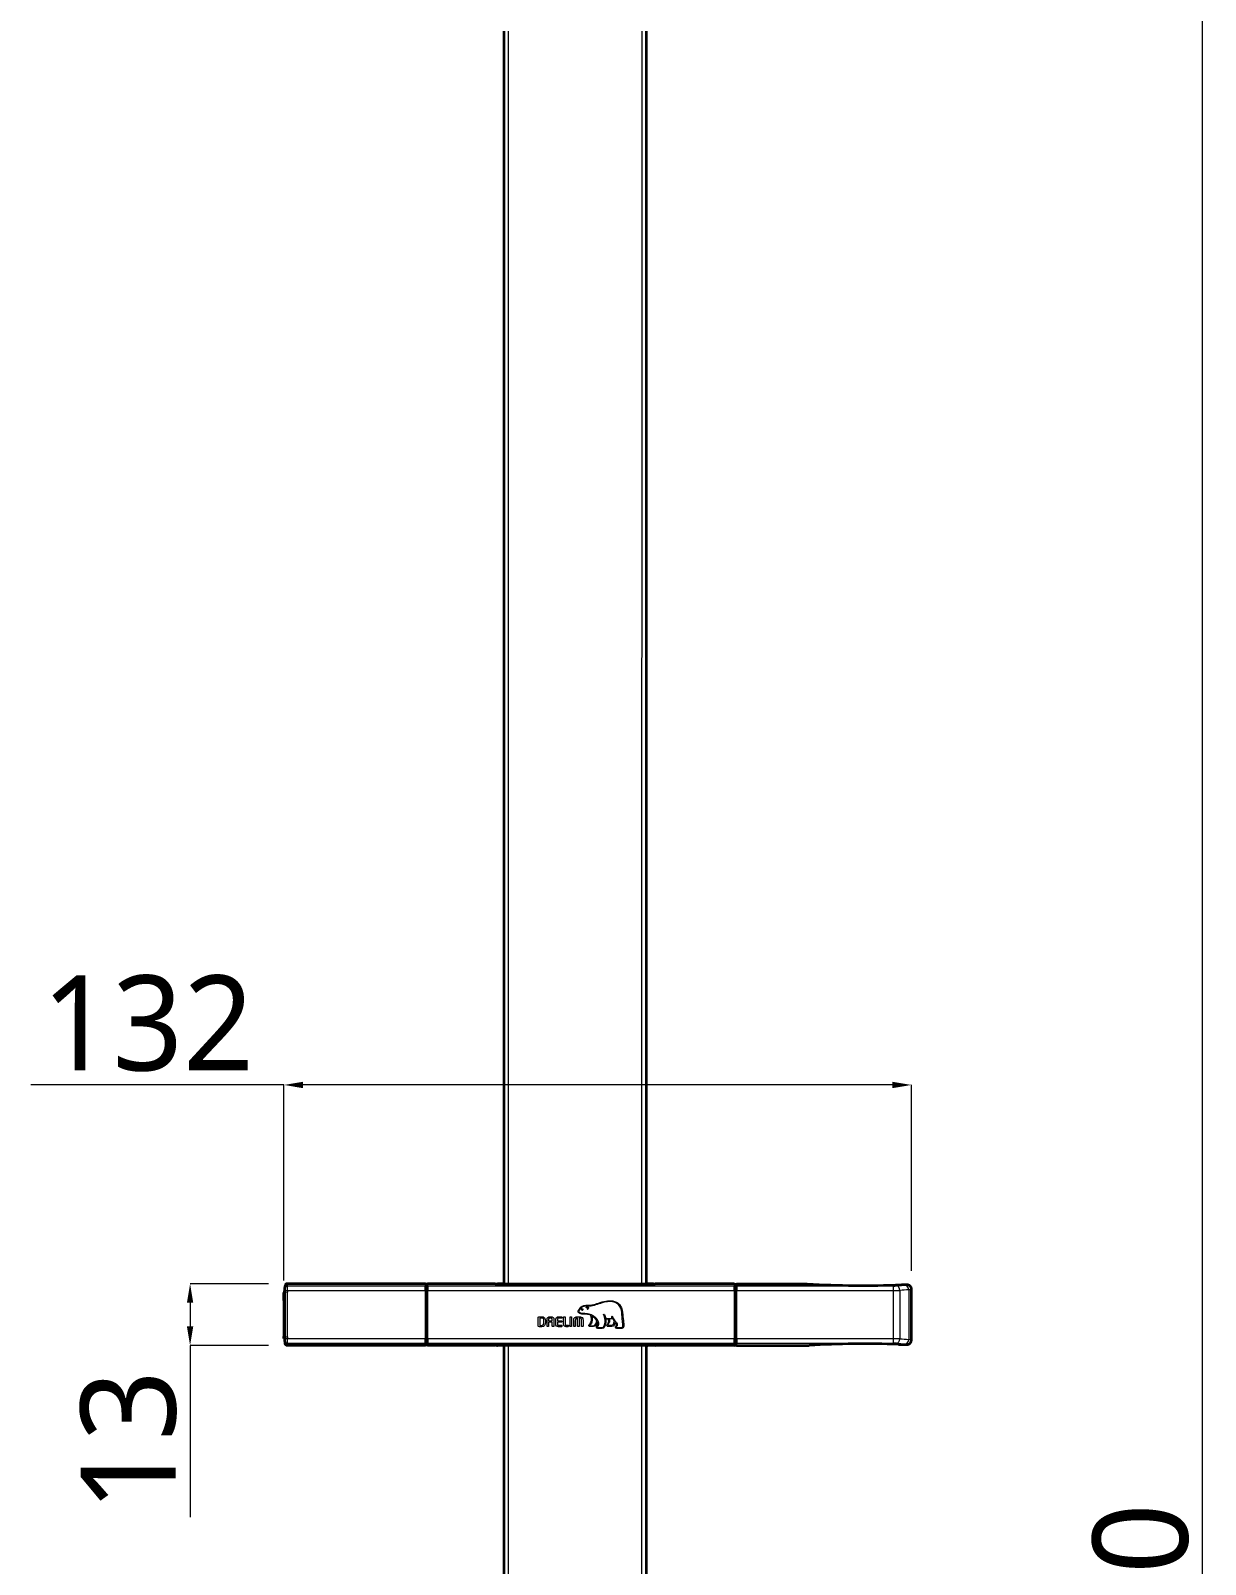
# Model space of a CAD drawing. Extents: x 1507 to 2862, y 0 to 992.
# Drawn here: x 2179 to 2426, y 493.7 to 816.3 of the extents above; entities that cross this region are included whole.
import ezdxf

# ---------------------------------------------------------------- set-up
doc = ezdxf.new("R2010")
doc.units = 0
doc.header["$LTSCALE"] = 10
doc.header["$MEASUREMENT"] = 0
doc.header["$PDMODE"] = 3
doc.header["$PDSIZE"] = -10
doc.layers.get('DEFPOINTS').update_dxf_attribs({"linetype": 'CONTINUOUS'})
doc.layers.add('Layer 1', color=7, linetype='CONTINUOUS')
for name, color, linetype, lineweight in [('Visible', 7, 'CONTINUOUS', 35), ('Visible Narrow', 7, 'CONTINUOUS', 18), ('치수', 7, 'CONTINUOUS', 25)]:
    doc.layers.add(name, color=color, linetype=linetype, lineweight=lineweight)
doc.styles.add('Daelim Dimension', font='')
doc.styles.get('Daelim Dimension').set_extended_font_data('NanumGothic')
doc.dimstyles.new('DEFAULT', dxfattribs={"dimscale": 2, "dimtxt": 2, "dimasz": 2, "dimexe": 0, "dimexo": 2, "dimgap": 1, "dimtad": 1, "dimdec": 1, "dimzin": 9, "dimdsep": 46, "dimtxsty": 'Daelim Dimension', "dimcen": 0.5, "dimclrd": 252, "dimclre": 252, "dimclrt": 3, "dimadec": 1, "dimazin": 0, "dimtfac": 1, "dimtdec": 1, "dimtix": 1, "dimtmove": 0, "dimatfit": 3, "dimfxl": 1, "dimtolj": 1, "dimtzin": 1, "dimlwd": 9, "dimlwe": 9, "dimarcsym": 0})

# ---------------------------------------------------------------- blocks, each defined once
blk = doc.blocks.new('*D12')
at = {"layer": 'DEFPOINTS', "color": 0, "transparency": 16777216}
for p in [(2232.98, 552.74), (2212.51, 539.74), (2232.98, 539.74)]:
    blk.add_point(p, dxfattribs=at)
at = {"layer": '치수', "color": 5, "lineweight": 9, "transparency": 16777216}
for p, q in [((2228.98, 552.74), (2212.51, 552.74)), ((2212.51, 548.74), (2212.51, 543.74)), ((2228.98, 539.74), (2212.51, 539.74)), ((2212.51, 539.74), (2212.51, 503.64))]:
    blk.add_line(p, q, dxfattribs=at)
at = {"layer": '치수', "color": 5, "transparency": 16777216}
for points in [[(2211.84, 548.74), (2213.17, 548.74), (2212.51, 552.74)], [(2211.84, 543.74), (2213.17, 543.74), (2212.51, 539.74)]]:
    blk.add_solid(points, dxfattribs=at)
at = {"layer": '치수', "color": 7, "transparency": 16777216, "insert": (2199.6, 519.69), "char_height": 20, "attachment_point": 5, "rotation": 90, "style": 'Daelim Dimension'}
blk.add_mtext('\\A1;13', dxfattribs=at)
blk = doc.blocks.new('*D13')
at = {"layer": 'DEFPOINTS', "color": 0, "transparency": 16777216}
for p in [(2364.23, 594.54), (2232.24, 549.41), (2364.23, 551.45)]:
    blk.add_point(p, dxfattribs=at)
at = {"layer": '치수', "color": 5, "lineweight": 9, "transparency": 16777216}
for p, q in [((2232.24, 594.54), (2178.98, 594.54)), ((2232.24, 553.41), (2232.24, 594.54)), ((2360.23, 594.54), (2236.24, 594.54)), ((2364.23, 555.45), (2364.23, 594.54))]:
    blk.add_line(p, q, dxfattribs=at)
at = {"layer": '치수', "color": 5, "transparency": 16777216}
for points in [[(2236.24, 595.2), (2236.24, 593.87), (2232.24, 594.54)], [(2360.23, 595.2), (2360.23, 593.87), (2364.23, 594.54)]]:
    blk.add_solid(points, dxfattribs=at)
at = {"layer": '치수', "color": 7, "transparency": 16777216, "insert": (2203.61, 607.44), "char_height": 20, "attachment_point": 5, "style": 'Daelim Dimension'}
blk.add_mtext('\\A1;132', dxfattribs=at)
blk = doc.blocks.new('*D16')
at = {"layer": 'DEFPOINTS', "color": 0, "transparency": 16777216}
for p in [(2305.87, 824.24), (2305.84, 144.24), (2425.37, 144.24)]:
    blk.add_point(p, dxfattribs=at)
at = {"layer": '치수', "color": 5, "lineweight": 9, "transparency": 16777216}
for p, q in [((2309.87, 824.24), (2425.37, 824.24)), ((2425.37, 820.24), (2425.37, 148.24)), ((2309.84, 144.24), (2425.37, 144.24))]:
    blk.add_line(p, q, dxfattribs=at)
at = {"layer": '치수', "color": 5, "transparency": 16777216}
for points in [[(2424.7, 820.24), (2426.04, 820.24), (2425.37, 824.24)], [(2424.7, 148.24), (2426.04, 148.24), (2425.37, 144.24)]]:
    blk.add_solid(points, dxfattribs=at)
at = {"layer": '치수', "color": 7, "transparency": 16777216, "insert": (2412.48, 484.24), "char_height": 20, "attachment_point": 5, "rotation": 90, "style": 'Daelim Dimension'}
blk.add_mtext('\\A1;680', dxfattribs=at)

msp = doc.modelspace()

# ---------------------------------------------------------------- linework, layer by layer
at = {"layer": 'Layer 1', "color": 252, "lineweight": 18}
for points, knots in [([(2303.73, 544.19), (2303.73, 544.19), (2303.59, 545.46), (2303.59, 545.46), (2303.53, 545.83), (2303.52, 546.03), (2303.52, 546.22), (2303.52, 546.22), (2303.48, 546.72), (2303.48, 546.72), (2303.41, 547.4), (2303.18, 547.95), (2302.82, 548.36), (2302.05, 549.23), (2300.83, 549.24), (2299.95, 549.1), (2299.41, 549.01), (2298.89, 548.83), (2298.38, 548.66), (2297.97, 548.52), (2297.53, 548.37), (2297.1, 548.27), (2296.79, 548.21), (2296.41, 548.21), (2296.08, 548.21), (2296.08, 548.21), (2295.76, 548.2), (2295.76, 548.2), (2295.13, 548.19), (2294.7, 547.97), (2294.49, 547.56), (2294.49, 547.56), (2294.48, 547.54), (2294.48, 547.54), (2294.44, 547.48), (2294.39, 547.43), (2294.34, 547.37), (2294.28, 547.32), (2294.23, 547.26), (2294.18, 547.18), (2294.1, 547.04), (2294.09, 546.9), (2294.16, 546.77), (2294.3, 546.52), (2294.68, 546.38), (2294.91, 546.36), (2294.91, 546.36), (2295.24, 546.34), (2295.24, 546.34), (2295.6, 546.32), (2296.05, 546.3), (2296.31, 546.25), (2296.48, 546.22), (2296.64, 546.17), (2296.8, 546.1), (2296.8, 546.08), (2296.94, 545.59), (2296.91, 545.05), (2296.88, 544.55), (2296.67, 544.38), (2296.51, 544.26), (2296.51, 544.26), (2296.36, 544.14), (2296.35, 543.99), (2296.34, 543.91), (2296.36, 543.84), (2296.41, 543.79), (2296.46, 543.73), (2296.54, 543.71), (2296.64, 543.71), (2296.64, 543.71), (2297.33, 543.71), (2297.33, 543.71), (2297.88, 543.71), (2298.12, 544.36), (2298.18, 544.81), (2298.34, 544.49), (2298.34, 544.12), (2298.13, 543.89), (2298.13, 543.89), (2297.95, 543.72), (2297.97, 543.55), (2297.99, 543.38), (2298.13, 543.32), (2298.24, 543.32), (2298.24, 543.32), (2299.21, 543.32), (2299.21, 543.32), (2299.39, 543.32), (2299.53, 543.39), (2299.61, 543.54), (2300.01, 544.2), (2300.03, 544.84), (2299.94, 545.34), (2300.06, 545.32), (2300.26, 545.28), (2300.51, 545.26), (2300.52, 545.19), (2300.54, 545.04), (2300.54, 545.03), (2300.55, 544.98), (2300.55, 544.92), (2300.55, 544.88), (2300.55, 544.5), (2300.38, 544.34), (2300.29, 544.24), (2300.29, 544.24), (2300.16, 544.11), (2300.15, 544), (2300.15, 544), (2300.12, 543.89), (2300.21, 543.79), (2300.27, 543.74), (2300.35, 543.71), (2300.47, 543.71), (2300.47, 543.71), (2301.23, 543.71), (2301.23, 543.71), (2301.71, 543.71), (2301.86, 544.3), (2301.9, 544.61), (2301.99, 544.5), (2302.09, 544.37), (2302.14, 544.24), (2302.19, 544.16), (2302.19, 544.06), (2302.16, 543.97), (2302.12, 543.81), (2301.91, 543.7), (2301.95, 543.51), (2301.99, 543.36), (2302.11, 543.32), (2302.24, 543.32), (2302.24, 543.32), (2303.21, 543.32), (2303.21, 543.32), (2303.21, 543.32), (2303.41, 543.31), (2303.56, 543.48), (2303.71, 543.64), (2303.76, 543.87), (2303.73, 544.19)], [0, 0, 0, 0, 1, 1, 1, 2, 2, 2, 3, 3, 3, 4, 4, 4, 5, 5, 5, 6, 6, 6, 7, 7, 7, 8, 8, 8, 9, 9, 9, 10, 10, 10, 11, 11, 11, 12, 12, 12, 13, 13, 13, 14, 14, 14, 15, 15, 15, 16, 16, 16, 17, 17, 17, 18, 18, 18, 19, 19, 19, 20, 20, 20, 21, 21, 21, 22, 22, 22, 23, 23, 23, 24, 24, 24, 25, 25, 25, 26, 26, 26, 27, 27, 27, 28, 28, 28, 29, 29, 29, 30, 30, 30, 31, 31, 31, 32, 32, 32, 33, 33, 33, 34, 34, 34, 35, 35, 35, 36, 36, 36, 37, 37, 37, 38, 38, 38, 39, 39, 39, 40, 40, 40, 41, 41, 41, 42, 42, 42, 43, 43, 43, 44, 44, 44, 45, 45, 45, 46, 46, 46, 47, 47, 47, 47]), ([(2303.43, 543.61), (2303.33, 543.5), (2303.21, 543.5), (2303.21, 543.5), (2303.21, 543.5), (2302.26, 543.5), (2302.26, 543.5), (2302.2, 543.5), (2302.15, 543.53), (2302.15, 543.59), (2302.15, 543.69), (2302.28, 543.77), (2302.33, 543.9), (2302.38, 544.04), (2302.38, 544.19), (2302.31, 544.32), (2302.2, 544.56), (2302.03, 544.75), (2301.87, 544.93), (2301.64, 545.19), (2301.39, 545.44), (2301.37, 545.8), (2301.37, 545.85), (2301.35, 545.9), (2301.3, 545.9), (2301.24, 545.89), (2301.21, 545.85), (2301.21, 545.78), (2301.22, 545.65), (2301.26, 545.52), (2301.31, 545.41), (2300.68, 545.38), (2300.05, 545.51), (2299.9, 545.54), (2299.79, 545.99), (2299.61, 546.28), (2299.61, 546.29), (2299.58, 546.33), (2299.53, 546.34), (2299.5, 546.32), (2299.46, 546.3), (2299.45, 546.25), (2299.48, 546.2), (2299.49, 546.19), (2300.23, 544.92), (2299.45, 543.64), (2299.4, 543.54), (2299.32, 543.5), (2299.21, 543.5), (2299.21, 543.5), (2298.25, 543.5), (2298.25, 543.5), (2298.21, 543.5), (2298.15, 543.53), (2298.15, 543.59), (2298.15, 543.66), (2298.24, 543.76), (2298.24, 543.76), (2298.63, 544.2), (2298.43, 544.87), (2298.06, 545.32), (2297.7, 545.75), (2297.1, 546.3), (2296.35, 546.43), (2296.07, 546.48), (2295.62, 546.51), (2295.25, 546.53), (2295.25, 546.53), (2294.92, 546.55), (2294.92, 546.55), (2294.73, 546.56), (2294.42, 546.68), (2294.33, 546.85), (2294.29, 546.93), (2294.29, 547.01), (2294.34, 547.09), (2294.38, 547.15), (2294.42, 547.19), (2294.47, 547.24), (2294.53, 547.3), (2294.59, 547.36), (2294.64, 547.45), (2294.64, 547.45), (2294.65, 547.47), (2294.65, 547.47), (2294.83, 547.82), (2295.21, 548), (2295.77, 548.02), (2295.77, 548.02), (2296.08, 548.02), (2296.08, 548.02), (2296.42, 548.02), (2296.81, 548.02), (2297.14, 548.09), (2297.58, 548.19), (2298.02, 548.34), (2298.45, 548.48), (2298.94, 548.65), (2299.45, 548.83), (2299.98, 548.91), (2300.81, 549.05), (2301.96, 549.05), (2302.68, 548.24), (2303.02, 547.86), (2303.22, 547.34), (2303.29, 546.7), (2303.29, 546.7), (2303.33, 546.21), (2303.33, 546.21), (2303.34, 546.01), (2303.35, 545.81), (2303.4, 545.43), (2303.4, 545.43), (2303.54, 544.17), (2303.54, 544.17), (2303.57, 543.91), (2303.53, 543.72), (2303.43, 543.61)], [0, 0, 0, 0, 1, 1, 1, 2, 2, 2, 3, 3, 3, 4, 4, 4, 5, 5, 5, 6, 6, 6, 7, 7, 7, 8, 8, 8, 9, 9, 9, 10, 10, 10, 11, 11, 11, 12, 12, 12, 13, 13, 13, 14, 14, 14, 15, 15, 15, 16, 16, 16, 17, 17, 17, 18, 18, 18, 19, 19, 19, 20, 20, 20, 21, 21, 21, 22, 22, 22, 23, 23, 23, 24, 24, 24, 25, 25, 25, 26, 26, 26, 27, 27, 27, 28, 28, 28, 29, 29, 29, 30, 30, 30, 31, 31, 31, 32, 32, 32, 33, 33, 33, 34, 34, 34, 35, 35, 35, 36, 36, 36, 37, 37, 37, 38, 38, 38, 39, 39, 39, 39]), ([(2287.27, 544.56), (2287.27, 544.56), (2287.27, 544.93), (2287.27, 544.93), (2287.27, 545.5), (2286.96, 545.8), (2286.38, 545.8), (2286.18, 545.8), (2285.91, 545.79), (2285.82, 545.77), (2285.77, 545.76), (2285.73, 545.72), (2285.73, 545.67), (2285.73, 545.67), (2285.73, 543.82), (2285.73, 543.82), (2285.73, 543.76), (2285.77, 543.72), (2285.82, 543.71), (2285.88, 543.7), (2286.04, 543.7), (2286.2, 543.69), (2286.2, 543.69), (2286.47, 543.69), (2286.47, 543.69), (2286.99, 543.72), (2287.27, 544.02), (2287.27, 544.56)], [0, 0, 0, 0, 1, 1, 1, 2, 2, 2, 3, 3, 3, 4, 4, 4, 5, 5, 5, 6, 6, 6, 7, 7, 7, 8, 8, 8, 9, 9, 9, 9]), ([(2286.94, 544.56), (2286.94, 544.17), (2286.76, 543.97), (2286.38, 543.97), (2286.38, 543.97), (2286.13, 543.98), (2286.07, 543.98), (2286.07, 543.98), (2286.07, 545.5), (2286.07, 545.5), (2286.2, 545.51), (2286.38, 545.51), (2286.38, 545.51), (2286.77, 545.51), (2286.94, 545.33), (2286.94, 544.93), (2286.94, 544.93), (2286.94, 544.56), (2286.94, 544.56)], [0, 0, 0, 0, 1, 1, 1, 2, 2, 2, 3, 3, 3, 4, 4, 4, 5, 5, 5, 6, 6, 6, 6]), ([(2288.78, 543.71), (2288.78, 543.71), (2288.93, 543.71), (2288.93, 543.71), (2288.98, 543.71), (2289.02, 543.75), (2289.02, 543.8), (2289.02, 543.8), (2289.02, 545.2), (2289.02, 545.2), (2289.02, 545.62), (2288.82, 545.8), (2288.38, 545.8), (2288.38, 545.8), (2288.22, 545.8), (2288.22, 545.8), (2287.78, 545.8), (2287.58, 545.62), (2287.58, 545.2), (2287.58, 545.2), (2287.58, 543.8), (2287.58, 543.8), (2287.58, 543.75), (2287.62, 543.71), (2287.67, 543.71), (2287.67, 543.71), (2287.82, 543.71), (2287.82, 543.71), (2287.88, 543.71), (2287.91, 543.75), (2287.91, 543.8), (2287.91, 543.8), (2287.91, 544.61), (2287.91, 544.64), (2287.91, 544.64), (2288.69, 544.64), (2288.69, 544.64), (2288.69, 544.61), (2288.69, 543.8), (2288.69, 543.8), (2288.69, 543.75), (2288.73, 543.71), (2288.78, 543.71)], [0, 0, 0, 0, 1, 1, 1, 2, 2, 2, 3, 3, 3, 4, 4, 4, 5, 5, 5, 6, 6, 6, 7, 7, 7, 8, 8, 8, 9, 9, 9, 10, 10, 10, 11, 11, 11, 12, 12, 12, 13, 13, 13, 14, 14, 14, 14]), ([(2287.91, 544.93), (2287.91, 544.95), (2287.91, 545.2), (2287.91, 545.2), (2287.91, 545.46), (2287.99, 545.51), (2288.22, 545.51), (2288.22, 545.51), (2288.38, 545.51), (2288.38, 545.51), (2288.61, 545.51), (2288.69, 545.46), (2288.69, 545.2), (2288.69, 545.2), (2288.69, 544.95), (2288.69, 544.93), (2288.69, 544.93), (2287.91, 544.93), (2287.91, 544.93)], [0, 0, 0, 0, 1, 1, 1, 2, 2, 2, 3, 3, 3, 4, 4, 4, 5, 5, 5, 6, 6, 6, 6]), ([(2290.65, 543.7), (2290.65, 543.7), (2290.67, 543.71), (2290.67, 543.71), (2290.67, 543.71), (2290.67, 543.99), (2290.67, 543.99), (2290.67, 543.99), (2290.06, 543.99), (2290.06, 543.99), (2289.76, 543.99), (2289.76, 544.07), (2289.76, 544.23), (2289.76, 544.23), (2289.76, 544.61), (2289.76, 544.64), (2289.79, 544.64), (2290.57, 544.64), (2290.57, 544.64), (2290.62, 544.64), (2290.67, 544.68), (2290.67, 544.73), (2290.67, 544.73), (2290.67, 544.83), (2290.67, 544.83), (2290.67, 544.88), (2290.62, 544.93), (2290.57, 544.93), (2290.57, 544.93), (2289.79, 544.93), (2289.76, 544.93), (2289.76, 544.95), (2289.76, 545.26), (2289.76, 545.26), (2289.76, 545.42), (2289.76, 545.5), (2290.06, 545.5), (2290.06, 545.5), (2290.67, 545.5), (2290.67, 545.5), (2290.67, 545.5), (2290.67, 545.78), (2290.67, 545.78), (2290.67, 545.78), (2290.6, 545.78), (2290.6, 545.78), (2290.48, 545.79), (2290.21, 545.8), (2290.06, 545.8), (2289.63, 545.8), (2289.43, 545.62), (2289.43, 545.26), (2289.43, 545.26), (2289.43, 544.23), (2289.43, 544.23), (2289.43, 543.88), (2289.62, 543.71), (2290.01, 543.69), (2290.01, 543.69), (2290.34, 543.69), (2290.34, 543.69), (2290.45, 543.69), (2290.55, 543.7), (2290.6, 543.7), (2290.6, 543.7), (2290.65, 543.7), (2290.65, 543.7)], [0, 0, 0, 0, 1, 1, 1, 2, 2, 2, 3, 3, 3, 4, 4, 4, 5, 5, 5, 6, 6, 6, 7, 7, 7, 8, 8, 8, 9, 9, 9, 10, 10, 10, 11, 11, 11, 12, 12, 12, 13, 13, 13, 14, 14, 14, 15, 15, 15, 16, 16, 16, 17, 17, 17, 18, 18, 18, 19, 19, 19, 20, 20, 20, 21, 21, 21, 22, 22, 22, 22]), ([(2292.03, 543.71), (2292.03, 543.71), (2292.08, 543.72), (2292.08, 543.72), (2292.08, 543.72), (2292.09, 543.72), (2292.09, 543.72), (2292.09, 543.72), (2292.09, 543.99), (2292.09, 543.99), (2292.09, 543.99), (2291.68, 543.99), (2291.68, 543.99), (2291.39, 543.99), (2291.39, 544.09), (2291.39, 544.19), (2291.39, 544.19), (2291.39, 545.69), (2291.39, 545.69), (2291.39, 545.74), (2291.35, 545.78), (2291.3, 545.78), (2291.3, 545.78), (2291.16, 545.78), (2291.16, 545.78), (2291.11, 545.78), (2291.06, 545.74), (2291.06, 545.69), (2291.06, 545.69), (2291.06, 544.23), (2291.06, 544.23), (2291.06, 543.8), (2291.32, 543.71), (2291.58, 543.69), (2291.58, 543.69), (2291.83, 543.69), (2291.83, 543.69), (2291.92, 543.69), (2291.95, 543.7), (2292, 543.71), (2292, 543.71), (2292.03, 543.71), (2292.03, 543.71)], [0, 0, 0, 0, 1, 1, 1, 2, 2, 2, 3, 3, 3, 4, 4, 4, 5, 5, 5, 6, 6, 6, 7, 7, 7, 8, 8, 8, 9, 9, 9, 10, 10, 10, 11, 11, 11, 12, 12, 12, 13, 13, 13, 14, 14, 14, 14]), ([(2292.51, 545.78), (2292.45, 545.78), (2292.42, 545.73), (2292.42, 545.69), (2292.42, 545.69), (2292.42, 543.8), (2292.42, 543.8), (2292.42, 543.75), (2292.46, 543.71), (2292.51, 543.71), (2292.51, 543.71), (2292.66, 543.71), (2292.66, 543.71), (2292.72, 543.71), (2292.75, 543.75), (2292.75, 543.8), (2292.75, 543.8), (2292.75, 545.69), (2292.75, 545.69), (2292.75, 545.74), (2292.71, 545.78), (2292.66, 545.78), (2292.66, 545.78), (2292.51, 545.78), (2292.51, 545.78)], [0, 0, 0, 0, 1, 1, 1, 2, 2, 2, 3, 3, 3, 4, 4, 4, 5, 5, 5, 6, 6, 6, 7, 7, 7, 8, 8, 8, 8]), ([(2294.92, 543.71), (2294.92, 543.71), (2295.07, 543.71), (2295.07, 543.71), (2295.13, 543.71), (2295.16, 543.76), (2295.16, 543.8), (2295.16, 543.8), (2295.16, 544.96), (2295.16, 544.96), (2295.16, 545.67), (2294.93, 545.79), (2294.17, 545.79), (2293.42, 545.79), (2293.19, 545.67), (2293.19, 544.96), (2293.19, 544.96), (2293.19, 543.8), (2293.19, 543.8), (2293.19, 543.75), (2293.23, 543.71), (2293.27, 543.71), (2293.27, 543.71), (2293.43, 543.71), (2293.43, 543.71), (2293.48, 543.71), (2293.52, 543.75), (2293.52, 543.8), (2293.52, 543.8), (2293.52, 544.94), (2293.52, 544.94), (2293.52, 545.43), (2293.59, 545.48), (2294.01, 545.48), (2294.01, 545.45), (2294.01, 543.8), (2294.01, 543.8), (2294.01, 543.74), (2294.05, 543.71), (2294.1, 543.71), (2294.1, 543.71), (2294.25, 543.71), (2294.25, 543.71), (2294.3, 543.71), (2294.34, 543.75), (2294.34, 543.8), (2294.34, 543.8), (2294.34, 545.45), (2294.34, 545.48), (2294.54, 545.48), (2294.66, 545.46), (2294.73, 545.39), (2294.81, 545.31), (2294.83, 545.16), (2294.83, 544.94), (2294.83, 544.94), (2294.83, 543.8), (2294.83, 543.8), (2294.83, 543.75), (2294.87, 543.71), (2294.92, 543.71)], [0, 0, 0, 0, 1, 1, 1, 2, 2, 2, 3, 3, 3, 4, 4, 4, 5, 5, 5, 6, 6, 6, 7, 7, 7, 8, 8, 8, 9, 9, 9, 10, 10, 10, 11, 11, 11, 12, 12, 12, 13, 13, 13, 14, 14, 14, 15, 15, 15, 16, 16, 16, 17, 17, 17, 18, 18, 18, 19, 19, 19, 20, 20, 20, 20]), ([(2294.85, 547.37), (2294.85, 547.37), (2294.99, 547.43), (2295.17, 547.36), (2295.17, 547.36), (2295.19, 547.35), (2295.16, 547.31), (2295.08, 547.2), (2294.99, 547.18), (2294.99, 547.18), (2294.99, 547.18), (2294.93, 547.15), (2294.9, 547.19), (2294.83, 547.28), (2294.83, 547.32), (2294.83, 547.32), (2294.83, 547.32), (2294.82, 547.36), (2294.85, 547.37)], [0, 0, 0, 0, 1, 1, 1, 2, 2, 2, 3, 3, 3, 4, 4, 4, 5, 5, 5, 6, 6, 6, 6]), ([(2295.83, 547.73), (2295.81, 547.7), (2295.81, 547.67), (2295.83, 547.65), (2295.85, 547.63), (2295.89, 547.63), (2295.91, 547.65), (2295.92, 547.66), (2296.04, 547.8), (2296.14, 547.73), (2296.17, 547.71), (2296.19, 547.67), (2296.18, 547.62), (2296.18, 547.54), (2296.11, 547.46), (2296.06, 547.43), (2296.04, 547.41), (2296.02, 547.38), (2296.03, 547.35), (2296.04, 547.32), (2296.08, 547.31), (2296.11, 547.33), (2296.19, 547.37), (2296.3, 547.5), (2296.31, 547.62), (2296.32, 547.71), (2296.28, 547.78), (2296.21, 547.83), (2296.06, 547.94), (2295.89, 547.79), (2295.83, 547.73)], [0, 0, 0, 0, 1, 1, 1, 2, 2, 2, 3, 3, 3, 4, 4, 4, 5, 5, 5, 6, 6, 6, 7, 7, 7, 8, 8, 8, 9, 9, 9, 10, 10, 10, 10]), ([(2298.06, 545.02), (2298.02, 544.75), (2297.87, 543.88), (2297.33, 543.88), (2297.33, 543.88), (2296.64, 543.88), (2296.64, 543.88), (2296.59, 543.88), (2296.53, 543.92), (2296.53, 543.99), (2296.53, 544.05), (2296.62, 544.12), (2296.62, 544.12), (2296.8, 544.26), (2297.06, 544.47), (2297.09, 545.04), (2297.1, 545.43), (2297.04, 545.79), (2297, 545.99), (2297, 545.99), (2297.61, 545.64), (2298.06, 545.02)], [0, 0, 0, 0, 1, 1, 1, 2, 2, 2, 3, 3, 3, 4, 4, 4, 5, 5, 5, 6, 6, 6, 7, 7, 7, 7]), ([(2301.23, 544), (2301.23, 544), (2300.45, 544), (2300.45, 544), (2300.39, 544), (2300.34, 544.05), (2300.34, 544.11), (2300.34, 544.17), (2300.41, 544.24), (2300.41, 544.24), (2300.57, 544.4), (2300.73, 544.61), (2300.73, 545), (2300.73, 545.05), (2300.73, 545.11), (2300.72, 545.18), (2300.72, 545.18), (2300.7, 545.29), (2300.69, 545.37), (2300.9, 545.35), (2301.17, 545.34), (2301.4, 545.35), (2301.49, 545.22), (2301.63, 545.04), (2301.75, 544.91), (2301.75, 544.91), (2301.74, 544.91), (2301.74, 544.92), (2301.74, 544.9), (2301.68, 544), (2301.23, 544)], [0, 0, 0, 0, 1, 1, 1, 2, 2, 2, 3, 3, 3, 4, 4, 4, 5, 5, 5, 6, 6, 6, 7, 7, 7, 8, 8, 8, 9, 9, 9, 10, 10, 10, 10])]:
    msp.add_open_spline(points, degree=3, knots=knots, dxfattribs=at)
at = {"layer": 'Visible', "extrusion": (-1, 6.12323e-17, 0)}
for p, q in [((2278.5, 816.16), (2278.48, 552.67)), ((2308.48, 552.67), (2308.5, 816.16)), ((2232.28, 550.24), (2232.49, 552.29)), ((2261.93, 552.74), (2232.98, 552.74)), ((2262.23, 552.44), (2262.23, 551.96)), ((2262.23, 551.96), (2262.23, 552.44)), ((2262.23, 551.3), (2262.23, 551.96)), ((2262.23, 551.96), (2262.23, 551.3)), ((2276.63, 552.74), (2262.53, 552.74)), ((2276.73, 552.63), (2276.73, 552.64)), ((2278.18, 552.74), (2277.13, 552.74)), ((2309.23, 552.61), (2277.73, 552.61)), ((2308.77, 552.67), (2278.19, 552.67)), ((2309.83, 552.74), (2308.78, 552.74)), ((2310.23, 552.64), (2310.23, 552.63)), ((2326.93, 552.74), (2310.33, 552.74)), ((2327.23, 552.44), (2327.23, 551.96)), ((2327.23, 551.96), (2327.23, 552.44)), ((2327.23, 551.3), (2327.23, 551.96)), ((2327.23, 551.96), (2327.23, 551.3)), ((2327.53, 552.74), (2342.26, 552.74)), ((2363.26, 552.52), (2362.11, 552.52)), ((2364.23, 551.45), (2364.23, 551.55)), ((2232.23, 550.91), (2232.23, 541.57)), ((2232.23, 549.24), (2232.23, 550.91)), ((2262.23, 551.3), (2262.23, 541.18)), ((2262.23, 541.18), (2262.23, 551.3)), ((2327.23, 551.3), (2327.23, 541.18)), ((2327.23, 541.18), (2327.23, 551.3)), ((2364.23, 541.04), (2364.23, 551.45)), ((2232.49, 540.19), (2232.28, 542.25)), ((2232.23, 541.57), (2232.23, 541.24)), ((2261.93, 539.74), (2232.98, 539.74)), ((2262.23, 540.53), (2262.23, 541.18)), ((2262.23, 541.18), (2262.23, 540.53)), ((2262.23, 540.53), (2262.23, 540.04)), ((2262.23, 540.04), (2262.23, 540.53)), ((2276.63, 539.74), (2262.53, 539.74)), ((2276.73, 539.84), (2276.73, 539.85)), ((2278.18, 539.74), (2277.13, 539.74)), ((2277.73, 539.88), (2309.23, 539.88)), ((2278.19, 539.82), (2308.77, 539.82)), ((2278.48, 539.82), (2278.48, 150.34)), ((2308.48, 150.34), (2308.48, 539.82)), ((2309.83, 539.74), (2308.78, 539.74)), ((2310.23, 539.85), (2310.23, 539.84)), ((2326.93, 539.74), (2310.33, 539.74)), ((2327.23, 540.53), (2327.23, 541.18)), ((2327.23, 541.18), (2327.23, 540.53)), ((2327.23, 540.53), (2327.23, 540.04)), ((2327.23, 540.04), (2327.23, 540.53)), ((2327.53, 539.74), (2342.65, 539.74)), ((2361.52, 539.96), (2363.26, 539.96)), ((2364.23, 540.94), (2364.23, 541.04))]:
    msp.add_line(p, q, dxfattribs=at)
at = {"layer": 'Visible'}
for centre, radius, start, end in [((2232.98, 552.24), 0.5, 90, 174.2894), ((2261.93, 552.44), 0.3, 0, 90), ((2262.53, 552.44), 0.3, 90, 180), ((2276.63, 552.64), 0.1, 0, 90), ((2277.52, 564.64), 12.03, 265.9086, 270.9904), ((2277.08, 557.3), 4.68, 265.7563, 267.7157), ((2278.18, 552.44), 0.3, 48.5714, 90), ((2278.19, 552.37), 0.3, 90.0005, 91.6306), ((2308.77, 552.37), 0.3, 88.3694, 89.9995), ((2309.44, 564.64), 12.03, 269.0064, 274.0893), ((2309.83, 552.44), 0.3, 36.7708, 90), ((2309.88, 557.35), 4.73, 272.2952, 274.233), ((2354.22, 734.37), 182.02, 266.2519, 272.4771), ((2363.26, 551.55), 0.972, 359.7407, 90.2191), ((2222.08, 542.25), 10.2, 354.3457, 0), ((2277.52, 527.85), 12.03, 89.0064, 94.0893), ((2277.08, 535.14), 4.73, 92.2952, 94.233), ((2277.13, 540.04), 0.3, 216.7708, 270), ((2278.19, 540.12), 0.3, 268.3694, 269.9995), ((2308.78, 540.04), 0.3, 228.5714, 270), ((2308.77, 540.12), 0.3, 270.0005, 271.6306), ((2309.44, 527.84), 12.03, 85.9086, 90.9904), ((2309.88, 535.19), 4.68, 85.7563, 87.7157), ((2310.33, 539.84), 0.1, 180, 270), ((2326.93, 540.04), 0.3, 270, 0), ((2327.53, 540.04), 0.3, 180, 270), ((2342.65, 540.74), 1, 270, 273.5452), ((2354.22, 358.34), 181.76, 87.7057, 93.6306), ((2363.26, 540.93), 0.972, 269.7823, 0.2608)]:
    msp.add_arc(centre, radius, start, end, dxfattribs=at)
at = {"layer": 'Visible', "extrusion": (-1.22465e-32, -2e-16, -1)}
for centre, radius, start, end in [((-2277.13, 552.44), 0.3, 36.7708, 90), ((-2308.78, 552.44), 0.3, 48.5714, 90), ((-2310.33, 552.64), 0.1, 0, 90), ((-2326.93, 552.44), 0.3, 90, 180), ((-2327.53, 552.44), 0.3, 0, 90), ((-2342.26, 551.74), 1, 90, 93.6531), ((-2242.23, 549.24), 10, 0, 5.7106), ((-2232.98, 540.24), 0.5, 270, 354.2894), ((-2261.93, 540.04), 0.3, 180, 270), ((-2262.53, 540.04), 0.3, 270, 0), ((-2276.63, 539.84), 0.1, 180, 270), ((-2278.18, 540.04), 0.3, 228.5714, 270), ((-2309.83, 540.04), 0.3, 216.7708, 270)]:
    msp.add_arc(centre, radius, start, end, dxfattribs=at)
at = {"layer": 'Visible', "extrusion": (-5.97409e-18, -1.78608e-19, -1)}
msp.add_ellipse((2362.11, 551.89), major_axis=(-0.019, 0.632), ratio=0.949782, start_param=-0.012655, end_param=0.028387, dxfattribs=at)
at = {"layer": 'Visible', "extrusion": (6.99387e-18, -2.44871e-19, -1)}
msp.add_ellipse((2361.52, 540.58), major_axis=(-0.022, -0.619), ratio=0.953673, start_param=-0.033377, end_param=0.004878, dxfattribs=at)
at = {"layer": 'Visible Narrow', "extrusion": (-1, 6.12323e-17, 0)}
for p, q in [((2279.48, 552.67), (2279.5, 816.16)), ((2307.5, 816.16), (2307.48, 552.67)), ((2232.49, 552.29), (2232.49, 551.83)), ((2232.98, 552.28), (2232.98, 552.74)), ((2261.93, 552.25), (2232.99, 552.25)), ((2261.93, 552.74), (2261.93, 552.25)), ((2261.93, 551.32), (2261.93, 552.25)), ((2262.53, 552.25), (2262.53, 552.74)), ((2326.93, 552.25), (2262.53, 552.25)), ((2262.53, 552.25), (2262.53, 551.32)), ((2276.63, 552.74), (2276.63, 552.65)), ((2277.13, 552.65), (2277.13, 552.74)), ((2309.23, 552.62), (2277.73, 552.62)), ((2277.73, 552.62), (2277.73, 552.61)), ((2277.73, 552.61), (2277.73, 552.61)), ((2277.73, 552.61), (2309.23, 552.61)), ((2278.18, 552.74), (2278.18, 552.67)), ((2278.18, 552.67), (2308.78, 552.67)), ((2308.78, 552.67), (2308.78, 552.74)), ((2309.23, 552.62), (2309.23, 552.61)), ((2309.23, 552.61), (2309.23, 552.61)), ((2309.83, 552.74), (2309.83, 552.65)), ((2310.33, 552.65), (2310.33, 552.74)), ((2326.93, 552.74), (2326.93, 552.25)), ((2326.93, 551.32), (2326.93, 552.25)), ((2327.53, 552.25), (2327.53, 552.74)), ((2327.53, 552.25), (2327.53, 551.32)), ((2360.4, 552.25), (2327.53, 552.25)), ((2360.4, 552.25), (2360.4, 551.32)), ((2362.12, 552.52), (2363.23, 552.52)), ((2363.23, 552.52), (2363.23, 552.44)), ((2232.28, 541.52), (2232.28, 550.96)), ((2232.28, 549.91), (2232.28, 550.24)), ((2232.49, 550.9), (2232.49, 541.58)), ((2232.98, 541.55), (2232.98, 550.93)), ((2232.99, 551.32), (2261.93, 551.32)), ((2261.93, 551.32), (2261.93, 541.16)), ((2262.53, 551.32), (2326.93, 551.32)), ((2262.53, 541.16), (2262.53, 551.32)), ((2326.93, 551.32), (2326.93, 541.16)), ((2327.53, 541.16), (2327.53, 551.32)), ((2327.53, 551.32), (2360.4, 551.32)), ((2360.4, 551.32), (2360.4, 541.16)), ((2361.82, 541.16), (2361.82, 551.33)), ((2363.65, 551.45), (2363.65, 541.03)), ((2232.28, 542.25), (2232.28, 542.58)), ((2232.49, 540.65), (2232.49, 540.19)), ((2232.98, 539.74), (2232.98, 540.2)), ((2261.93, 541.16), (2232.99, 541.16)), ((2232.99, 540.23), (2261.93, 540.23)), ((2261.93, 540.23), (2261.93, 541.16)), ((2261.93, 540.23), (2261.93, 539.74)), ((2262.53, 541.16), (2262.53, 540.23)), ((2326.93, 541.16), (2262.53, 541.16)), ((2262.53, 540.23), (2326.93, 540.23)), ((2262.53, 539.74), (2262.53, 540.23)), ((2276.63, 539.84), (2276.63, 539.74)), ((2277.13, 539.74), (2277.13, 539.84)), ((2277.73, 539.86), (2277.73, 539.88)), ((2277.73, 539.88), (2277.73, 539.88)), ((2309.23, 539.88), (2277.73, 539.88)), ((2277.73, 539.86), (2309.23, 539.86)), ((2278.18, 539.82), (2278.18, 539.74)), ((2308.78, 539.82), (2278.18, 539.82)), ((2279.48, 150.34), (2279.48, 539.82)), ((2307.48, 539.82), (2307.48, 150.34)), ((2308.78, 539.74), (2308.78, 539.82)), ((2309.23, 539.86), (2309.23, 539.88)), ((2309.23, 539.88), (2309.23, 539.88)), ((2309.83, 539.84), (2309.83, 539.74)), ((2310.33, 539.74), (2310.33, 539.84)), ((2326.93, 540.23), (2326.93, 541.16)), ((2326.93, 540.23), (2326.93, 539.74)), ((2327.53, 541.16), (2327.53, 540.23)), ((2360.4, 541.16), (2327.53, 541.16)), ((2327.53, 539.74), (2327.53, 540.23)), ((2327.53, 540.23), (2360.4, 540.23)), ((2360.4, 541.16), (2360.4, 540.23)), ((2363.23, 539.96), (2361.53, 539.96)), ((2363.23, 540.04), (2363.23, 539.96))]:
    msp.add_line(p, q, dxfattribs=at)
at = {"layer": 'Visible Narrow'}
for centre, radius, start, end in [((2232.66, 551.83), 0.169, 178.6622, 192.1888), ((2225.11, 551.55), 7.38, 358.0587, 1.8681), ((2233.08, 552.28), 0.0972, 180.3, 197.5814), ((2208.86, 551.8), 24.13, 358.8714, 1.085), ((2276.63, 552.55), 0.1, 65.5722, 90), ((2277.48, 561.78), 9.17, 264.6833, 271.5624), ((2277.58, 557.27), 4.64, 264.5076, 271.9219), ((2309.37, 557.71), 5.09, 268.4214, 275.1822), ((2309.51, 560.93), 8.32, 268.066, 275.649), ((2354.21, 734.53), 182.18, 266.2366, 272.487), ((2360.43, 562.74), 10.49, 269.8536, 273.7184), ((2372.9, 393.55), 159.17, 93.5884, 94.2482), ((2363.26, 551.55), 0.971, 359.7548, 91.7036), ((2249.29, 550.95), 16.81, 178.7772, 180.1447), ((2249.87, 550.93), 16.88, 178.6707, 180.0004), ((2373.73, 391.95), 159.82, 93.6184, 94.2755), ((2363.74, 530), 21.45, 88.6914, 90.2561), ((2249.29, 541.54), 16.81, 179.8553, 181.2228), ((2224.66, 540.93), 7.83, 358.2501, 1.8388), ((2249.87, 541.55), 16.88, 179.9996, 181.3293), ((2207.2, 540.68), 25.79, 358.9911, 1.0621), ((2277.45, 531.56), 8.32, 88.066, 95.649), ((2277.59, 534.77), 5.09, 88.4214, 95.1822), ((2309.48, 530.71), 9.17, 84.6833, 91.5624), ((2309.39, 535.22), 4.64, 84.5076, 91.9219), ((2354.22, 358.24), 181.87, 87.6958, 93.6465), ((2360.44, 530.14), 10.09, 86.2138, 90.2323), ((2372.9, 698.94), 159.17, 265.7518, 266.4116), ((2373.73, 700.53), 159.82, 265.7245, 266.3816), ((2363.26, 540.93), 0.971, 268.303, 0.2369), ((2363.79, 558.25), 17.21, 269.5201, 271.47)]:
    msp.add_arc(centre, radius, start, end, dxfattribs=at)
at = {"layer": 'Visible Narrow', "extrusion": (-1.22465e-32, -2e-16, -1)}
for centre, start, end in [((-2310.33, 552.55), 65.5905, 90), ((-2276.63, 539.94), 245.5905, 270), ((-2310.33, 539.94), 270, 294.4278)]:
    msp.add_arc(centre, 0.1, start, end, dxfattribs=at)
at = {"layer": 'Visible Narrow', "extrusion": (2.6931e-26, -2e-16, -1)}
msp.add_ellipse((2232.98, 551.78), major_axis=(-0.5, 0), ratio=0.997363, start_param=0.099669, end_param=1.570796, dxfattribs=at)
at = {"layer": 'Visible Narrow'}
for centre, major_axis, ratio, start_param, end_param in [((2232.99, 551.76), (-0.477, -0.148), 0.996912, 4.412098, 5.903462), ((2261.93, 551.96), (-0.3, 0), 0.997183, 3.141593, 4.712389), ((2309.83, 552.35), (-0.3, 0), 0.999479, 4.275248, 4.712389), ((2327.53, 551.96), (-0.3, 0), 0.997183, 4.712389, 6.283185), ((2361.11, 551.28), (-0.074, 0.997), 0.708607, 4.706458, 6.179324), ((2362.94, 551.4), (-0.062, 0.998), 0.708727, -1.566948, -0.087791), ((2363.23, 551.45), (-1, 0), 0.998339, 3.141593, 4.712389), ((2222.28, 549.92), (-0.42, 10.11), 0.988303, 4.670635, 4.770304), ((2232.98, 550.9), (-0.5, 0), 0.061367, 4.712389, 6.183517), ((2261.93, 551.3), (-0.3, 0), 0.06506, 3.141593, 4.712389), ((2262.53, 551.3), (-0.3, 0), 0.06506, 4.712389, 6.283185), ((2222.28, 542.57), (0.42, 10.11), 0.988303, 4.654474, 4.754143), ((2232.98, 541.58), (-0.5, 0), 0.061367, 0.099669, 1.570796), ((2232.99, 540.73), (-0.477, 0.148), 0.996912, 0.379724, 1.871088), ((2326.93, 541.18), (-0.3, 0), 0.06506, 1.570796, 3.141593), ((2326.93, 540.53), (-0.3, 0), 0.997183, 1.570796, 3.141593), ((2327.53, 541.18), (-0.3, 0), 0.06506, 0, 1.570796), ((2327.53, 540.53), (-0.3, 0), 0.997183, 0, 1.570796), ((2361.11, 541.2), (-0.074, -0.997), 0.708607, 0.103861, 1.576728), ((2362.94, 541.08), (-0.062, -0.998), 0.708727, 0.087791, 1.566948), ((2363.23, 541.04), (-1, 0), 0.998339, 1.570796, 3.141593)]:
    msp.add_ellipse(centre, major_axis=major_axis, ratio=ratio, start_param=start_param, end_param=end_param, dxfattribs=at)
at = {"layer": 'Visible Narrow', "extrusion": (2.19324e-25, -2e-16, -1)}
for centre, start_param, end_param in [((2262.53, 551.96), 0, 1.570796), ((2261.93, 540.53), 3.141593, 4.712389)]:
    msp.add_ellipse(centre, major_axis=(-0.3, 0), ratio=0.997183, start_param=start_param, end_param=end_param, dxfattribs=at)
at = {"layer": 'Visible Narrow', "extrusion": (1.33421e-24, -2e-16, -1)}
for centre, start_param, end_param in [((2277.13, 552.35), 1.133655, 1.570796), ((2309.83, 540.14), 4.275248, 4.712389)]:
    msp.add_ellipse(centre, major_axis=(-0.3, 0), ratio=0.999479, start_param=start_param, end_param=end_param, dxfattribs=at)
at = {"layer": 'Visible Narrow', "extrusion": (-2.07449e-25, -2e-16, -1)}
msp.add_ellipse((2326.93, 551.96), major_axis=(-0.3, 0), ratio=0.997183, start_param=1.570796, end_param=3.141593, dxfattribs=at)
at = {"layer": 'Visible Narrow', "extrusion": (1.99775e-30, -2e-16, -1)}
msp.add_ellipse((2242.23, 550.91), major_axis=(-10, 0), ratio=0.044026, start_param=0, end_param=0.099669, dxfattribs=at)
at = {"layer": 'Visible Narrow', "extrusion": (-2.09748e-17, -1.97776e-16, -1)}
msp.add_ellipse((2222.33, 551.01), major_axis=(-9.9, 1.51), ratio=0.784599, start_param=2.956172, end_param=3.08938, dxfattribs=at)
at = {"layer": 'Visible Narrow', "extrusion": (-4.6622e-18, -1.99891e-16, -1)}
msp.add_ellipse((2232.99, 551.29), major_axis=(-0.5, 0.012), ratio=0.065042, start_param=0.077905, end_param=1.569279, dxfattribs=at)
at = {"layer": 'Visible Narrow', "extrusion": (-7.57679e-28, -2e-16, -1)}
for centre, start_param, end_param in [((2326.93, 551.3), 1.570796, 3.141593), ((2262.53, 541.18), 4.712389, 6.283185)]:
    msp.add_ellipse(centre, major_axis=(-0.3, 0), ratio=0.06506, start_param=start_param, end_param=end_param, dxfattribs=at)
at = {"layer": 'Visible Narrow', "extrusion": (7.53321e-28, -2e-16, -1)}
msp.add_ellipse((2327.53, 551.3), major_axis=(-0.3, 0), ratio=0.06506, start_param=0, end_param=1.570796, dxfattribs=at)
at = {"layer": 'Visible Narrow', "extrusion": (2.09748e-17, -1.97776e-16, -1)}
msp.add_ellipse((2222.33, 541.48), major_axis=(9.9, 1.51), ratio=0.784599, start_param=0.052213, end_param=0.185421, dxfattribs=at)
at = {"layer": 'Visible Narrow', "extrusion": (-2.01225e-30, -2e-16, -1)}
msp.add_ellipse((2242.23, 541.57), major_axis=(-10, 0), ratio=0.044026, start_param=-0.099669, end_param=0, dxfattribs=at)
at = {"layer": 'Visible Narrow', "extrusion": (4.6622e-18, -1.99891e-16, -1)}
msp.add_ellipse((2232.99, 541.19), major_axis=(-0.5, -0.012), ratio=0.065042, start_param=-1.569279, end_param=-0.077905, dxfattribs=at)
at = {"layer": 'Visible Narrow', "extrusion": (-2.69374e-26, -2e-16, -1)}
msp.add_ellipse((2232.98, 540.7), major_axis=(-0.5, 0), ratio=0.997363, start_param=4.712389, end_param=6.183517, dxfattribs=at)
at = {"layer": 'Visible Narrow', "extrusion": (7.57654e-28, -2e-16, -1)}
msp.add_ellipse((2261.93, 541.18), major_axis=(-0.3, 0), ratio=0.06506, start_param=3.141593, end_param=4.712389, dxfattribs=at)
at = {"layer": 'Visible Narrow', "extrusion": (-2.1932e-25, -2e-16, -1)}
msp.add_ellipse((2262.53, 540.53), major_axis=(-0.3, 0), ratio=0.997183, start_param=4.712389, end_param=6.283185, dxfattribs=at)
at = {"layer": 'Visible Narrow', "extrusion": (-5.401e-24, -2e-16, -1)}
msp.add_ellipse((2277.13, 540.14), major_axis=(-0.3, 0), ratio=0.999479, start_param=4.712389, end_param=5.14953, dxfattribs=at)
at = {"layer": 'Visible Narrow'}
for points, knots in [([(2232.49, 551.83), (2232.47, 551.72), (2232.46, 551.61), (2232.42, 551.25), (2232.4, 550.99), (2232.37, 550.74), (2232.35, 550.52), (2232.32, 550.31), (2232.29, 550.03), (2232.29, 549.97), (2232.28, 549.91)], [-0.3422919, -0.3422919, -0.3422919, -0.3422919, -0.2941779, -0.2941779, -0.1861716, -0.1861716, -0.1861716, -0.0930858, -0.0930858, -0.0670494, -0.0670494, -0.0670494, -0.0670494]), ([(2363.23, 552.44), (2363.23, 552.44), (2363.19, 552.43), (2363.07, 552.41), (2363.01, 552.41), (2362.94, 552.4)], [0, 0, 0, 0, 0.04893704, 0.04893704, 0.07906667, 0.07906667, 0.07906667, 0.07906667]), ([(2232.28, 550.96), (2232.29, 551.02), (2232.29, 549.08), (2232.32, 549.36), (2232.35, 549.58), (2232.37, 549.8), (2232.4, 550.05), (2232.42, 550.31), (2232.46, 550.68), (2232.47, 550.79), (2232.49, 550.9)], [0.0670494, 0.0670494, 0.0670494, 0.0670494, 0.0930858, 0.0930858, 0.1861716, 0.1861716, 0.1861716, 0.2941779, 0.2941779, 0.3422919, 0.3422919, 0.3422919, 0.3422919]), ([(2360.4, 551.32), (2360.6, 551.32), (2360.8, 551.32), (2361.3, 551.32), (2361.59, 551.32), (2361.82, 551.33)], [-0.07867785, -0.07867785, -0.07867785, -0.07867785, -0.04915896, -0.04915896, 0, 0, 0, 0]), ([(2232.28, 542.58), (2232.29, 542.51), (2232.29, 542.45), (2232.32, 542.18), (2232.35, 541.96), (2232.37, 541.74), (2232.4, 541.49), (2232.42, 541.24), (2232.46, 540.87), (2232.47, 540.76), (2232.49, 540.65)], [0.0670494, 0.0670494, 0.0670494, 0.0670494, 0.0930857, 0.0930857, 0.1861714, 0.1861714, 0.1861714, 0.2941778, 0.2941778, 0.3422919, 0.3422919, 0.3422919, 0.3422919]), ([(2232.49, 541.58), (2232.47, 541.69), (2232.46, 541.81), (2232.42, 542.18), (2232.4, 542.43), (2232.37, 540.68), (2232.35, 540.9), (2232.32, 541.12), (2232.29, 541.4), (2232.29, 541.46), (2232.28, 541.52)], [-0.3422919, -0.3422919, -0.3422919, -0.3422919, -0.2941778, -0.2941778, -0.1861714, -0.1861714, -0.1861714, -0.0930857, -0.0930857, -0.0670494, -0.0670494, -0.0670494, -0.0670494]), ([(2361.82, 541.16), (2361.68, 541.16), (2361.53, 541.16), (2361.18, 541.16), (2360.99, 541.16), (2360.66, 541.16), (2360.53, 541.16), (2360.4, 541.16)], [-0.07867785, -0.07867785, -0.07867785, -0.07867785, -0.05015566, -0.05015566, -0.01929064, -0.01929064, 0, 0, 0, 0]), ([(2362.94, 540.08), (2362.98, 540.08), (2363.03, 540.08), (2363.12, 540.07), (2363.16, 540.06), (2363.22, 540.05), (2363.23, 540.04), (2363.23, 540.04)], [0, 0, 0, 0, 0.01958924, 0.01958924, 0.05093203, 0.05093203, 0.07906667, 0.07906667, 0.07906667, 0.07906667])]:
    msp.add_open_spline(points, degree=3, knots=knots, dxfattribs=at)
for points in [[(2362.09, 552.52), (2362.1, 552.52), (2362.11, 552.52), (2362.12, 552.52)], [(2362.12, 552.52), (2362.12, 552.52), (2362.11, 552.52), (2362.11, 552.52)], [(2363.26, 552.52), (2363.25, 552.52), (2363.24, 552.52), (2363.23, 552.52)], [(2232.49, 540.69), (2232.49, 540.68), (2232.49, 540.66), (2232.49, 540.65)], [(2232.98, 540.2), (2232.98, 540.21), (2232.98, 540.22), (2232.99, 540.23)], [(2361.53, 539.96), (2361.52, 539.96), (2361.51, 539.96), (2361.5, 539.96)], [(2361.52, 539.96), (2361.52, 539.96), (2361.53, 539.96), (2361.53, 539.96)], [(2363.23, 539.96), (2363.24, 539.96), (2363.25, 539.96), (2363.26, 539.96)]]:
    msp.add_open_spline(points, degree=3, dxfattribs=at)

# ---------------------------------------------------------------- dimensions: what is measured, and where the dimension line sits
at = {"layer": '치수', "color": 5}
for base, p1, p2, picture, middle in [((2425.37, 144.24), (2305.87, 824.24), (2305.84, 144.24), '*D16', (2425.37, 484.24)), ((2212.51, 539.74), (2232.98, 552.74), (2232.98, 539.74), '*D12', (2212.51, 519.69))]:
    dim = msp.add_linear_dim(base=base, p1=p1, p2=p2, angle=90, dimstyle='DEFAULT', override={"dimtxt": 10, "dimclrd": 5, "dimclre": 5, "dimclrt": 7}, dxfattribs=at)
    dim.commit()
    dim.dimension.update_dxf_attribs({"geometry": picture, "text_midpoint": middle, "dimtype": 160})
dim = msp.add_linear_dim(base=(2364.23, 594.54), p1=(2232.24, 549.41), p2=(2364.23, 551.45), dimstyle='DEFAULT', override={"dimtxt": 10, "dimclrd": 5, "dimclre": 5, "dimclrt": 7}, dxfattribs=at)
dim.commit()
dim.dimension.update_dxf_attribs({"geometry": '*D13', "text_midpoint": (2203.61, 594.54), "dimtype": 160})

doc.saveas('drawing.dxf')
